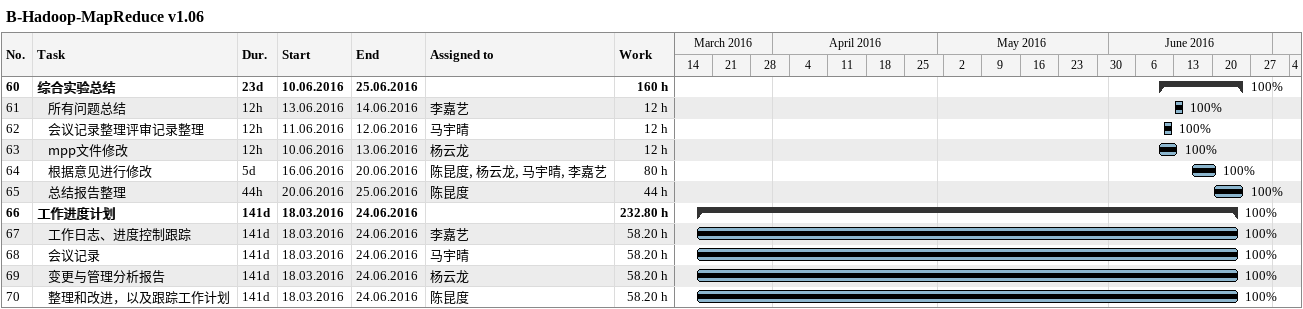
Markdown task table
B-Hadoop-MapReduce v1.06

| ID | Level | Task | Duration | Start | Finish | Resources | % complete | Work (h) |
|---|---|---|---|---|---|---|---|---|
| 60 | 1 | **综合实验总结** | 23d | 2016-06-10 | 2016-06-25 |  | 100 | 160 |
| 61 | 2 | 所有问题总结 | 12h | 2016-06-13 | 2016-06-14 | 李嘉艺 | 100 | 12 |
| 62 | 2 | 会议记录整理评审记录整理 | 12h | 2016-06-11 | 2016-06-12 | 马宇晴 | 100 | 12 |
| 63 | 2 | mpp文件修改 | 12h | 2016-06-10 | 2016-06-13 | 杨云龙 | 100 | 12 |
| 64 | 2 | 根据意见进行修改 | 5d | 2016-06-16 | 2016-06-20 | 陈昆度, 杨云龙, 马宇晴, 李嘉艺 | 100 | 80 |
| 65 | 2 | 总结报告整理 | 44h | 2016-06-20 | 2016-06-25 | 陈昆度 | 100 | 44 |
| 66 | 1 | **工作进度计划** | 141d | 2016-03-18 | 2016-06-24 |  | 100 | 232.80 |
| 67 | 2 | 工作日志、进度控制跟踪 | 141d | 2016-03-18 | 2016-06-24 | 李嘉艺 | 100 | 58.20 |
| 68 | 2 | 会议记录 | 141d | 2016-03-18 | 2016-06-24 | 马宇晴 | 100 | 58.20 |
| 69 | 2 | 变更与管理分析报告 | 141d | 2016-03-18 | 2016-06-24 | 杨云龙 | 100 | 58.20 |
| 70 | 2 | 整理和改进，以及跟踪工作计划 | 141d | 2016-03-18 | 2016-06-24 | 陈昆度 | 100 | 58.20 |
